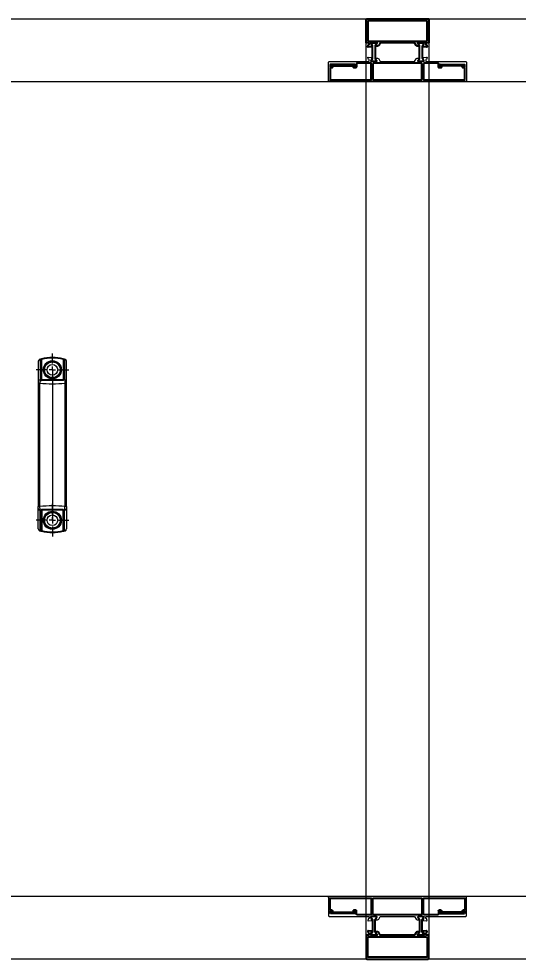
# Model space of a CAD drawing. Header units: millimetres. Extents: x 174875 to 182855, y -330615 to -324972.
# Drawn here: x 180510 to 180908, y -327203 to -326453 of the extents above; entities that cross this region are included whole.
import ezdxf

# ---------------------------------------------------------------- set-up
doc = ezdxf.new("R2010")
doc.units = ezdxf.units.MM
doc.header["$LTSCALE"] = 20
doc.linetypes.add('CENTER', pattern=[2, 1.25, -0.25, 0.25, -0.25])
doc.linetypes.add('SLD-实线', pattern=[0])
doc.layers.get('0').update_dxf_attribs({"lineweight": 15})
for name, color, linetype, lineweight in [('Dim', 4, 'Continuous', 9), ('from', 7, 'Continuous', 15), ('中心线', 1, 'CENTER', 9), ('型材专用图层', 7, 'Continuous', 15), ('粗实线', 7, 'SLD-实线', 25)]:
    doc.layers.add(name, color=color, linetype=linetype, lineweight=lineweight)
doc.styles.add('.标注TY', font='txt.shx', dxfattribs={"width": 0.7, "bigfont": 'gbcbig.shx'})
doc.dimstyles.new('.60号字体TY$0', dxfattribs={"dimtxt": 60, "dimasz": 30, "dimexe": 5, "dimexo": 0.5, "dimgap": 5, "dimtad": 1, "dimdsep": 46, "dimtxsty": '.标注TY', "dimblk": 'CLOSEDBLANK', "dimcen": 2.5, "dimclrd": 256, "dimclre": 256, "dimclrt": 256, "dimadec": 0, "dimazin": 0, "dimtfac": 1, "dimtmove": 0, "dimatfit": 3, "dimldrblk": 'CLOSEDBLANK', "dimfxl": 1, "dimlwd": -1, "dimlwe": -1, "dimarcsym": 0})

# ---------------------------------------------------------------- blocks, each defined once
blk = doc.blocks.new('新型材直通')
at = {"layer": '粗实线'}
h = blk.add_hatch(dxfattribs=at)
h.set_pattern_fill('ANSI31', color=1, scale=0.2, style=0)
h.set_pattern_definition([(45, (-36480.32044, 13770.3693), (-0.449012806, 0.449012806), [])])
h.paths.add_polyline_path([(1.6, 37.5), (1.6, 36.5), (21, 36.5), (21, 37.5)])
h.paths.add_polyline_path([(89, 37.5), (89, 36.5), (108.4, 36.5), (108.4, 37.5)])
blk.add_lwpolyline([(0, 34.8), (0, 49.2, -0.414214), (0.8, 50), (109.2, 50, -0.414214), (110, 49.2), (110, 34.8, -0.414214), (109.2, 34), (95.3, 34), (77.9, 34, 0.414214), (77.6, 33.7), (77.6, 32.7, 0.414214), (77.8, 32.5), (77.86, 32.5, -0.315299), (78.05, 32.37), (78.58, 30.9, -0.548619), (78.27, 30.5), (75.51, 30.74), (76.38, 34), (71.03, 34), (72.37, 31.8, -0.585258), (72.2, 31.5), (70.78, 31.5, -0.261625), (69.92, 31.98), (68.69, 34), (50, 34), (41.31, 34), (40.08, 31.98, -0.261625), (39.22, 31.5), (37.8, 31.5, -0.585258), (37.63, 31.8), (38.97, 34), (33.62, 34), (34.49, 30.74), (31.73, 30.5, -0.548619), (31.42, 30.9), (31.95, 32.37, -0.315299), (32.14, 32.5), (32.2, 32.5, 0.414214), (32.4, 32.7), (32.4, 33.7, 0.414214), (32.1, 34), (14.71, 34), (0.8, 34, -0.414214)], format="xyb", close=True)
at = {"layer": '型材专用图层', "color": 8, "lineweight": 5, "ltscale": 5}
for p, q in [((0.8, 50), (0, 50)), ((0, 49.2), (0, 50)), ((109.2, 50), (110, 50)), ((110, 49.2), (110, 50))]:
    blk.add_line(p, q, dxfattribs=at)
for points in [[(30, 18.8), (30, 19.2), (30.4, 19.2)], [(80, 18.8), (80, 19.2), (79.6, 19.2)], [(30, 0.8), (30, 0), (30.8, 0)], [(80, 0.8), (80, 0), (79.2, 0)]]:
    blk.add_lwpolyline(points, dxfattribs=at)
at = {"layer": '粗实线'}
for p, q in [((1.3, 48.2), (1.3, 39.3)), ((33.64, 48.7), (1.8, 48.7)), ((34.14, 36), (34.14, 48.2)), ((75.86, 48.2), (75.86, 36)), ((108.2, 48.7), (76.36, 48.7)), ((108.7, 39.3), (108.7, 48.2)), ((1.3, 37.7), (1.3, 36.8)), ((1.6, 39), (3, 39)), ((3, 38), (1.6, 38)), ((3.3, 38.7), (3.3, 38.3)), ((19.8, 38.3), (19.8, 38.7)), ((20.1, 39), (22, 39)), ((21, 38), (20.1, 38)), ((21.3, 36.8), (21.3, 37.7)), ((22.3, 38.7), (22.3, 35.8)), ((87.7, 35.8), (87.7, 38.7)), ((88, 39), (89.9, 39)), ((88.7, 37.7), (88.7, 36.8)), ((89.9, 38), (89, 38)), ((90.2, 38.7), (90.2, 38.3)), ((106.7, 38.3), (106.7, 38.7)), ((107, 39), (108.4, 39)), ((108.4, 38), (107, 38)), ((108.7, 36.8), (108.7, 37.7)), ((22.6, 35.5), (33.64, 35.5)), ((76.36, 35.5), (87.4, 35.5)), ((89, 36.5), (108.4, 36.5))]:
    blk.add_line(p, q, dxfattribs=at)
for points in [[(50, 48.7), (35.94, 48.7, 0.414214), (35.44, 48.2), (35.44, 36, 0.414214), (35.94, 35.5), (50, 35.5), (74.06, 35.5, 0.414214), (74.56, 36), (74.56, 48.2, 0.414214), (74.06, 48.7)], [(32.4, 19.5), (32.4, 20.5, 0.414214), (32.2, 20.7), (32.14, 20.7, -0.315299), (31.95, 20.83), (31.42, 22.3, -0.548619), (31.73, 22.7), (34.49, 22.46), (33.62, 19.2), (38.97, 19.2), (37.63, 21.4, -0.585258), (37.8, 21.7), (39.22, 21.7, -0.261625), (40.08, 21.22), (41.31, 19.2), (50, 19.2), (68.69, 19.2), (69.92, 21.22, -0.261625), (70.78, 21.7), (72.2, 21.7, -0.585258), (72.37, 21.4), (71.03, 19.2), (76.3, 19.2), (76.3, 19.5), (75.51, 22.46), (78.27, 22.7, -0.548619), (78.58, 22.3), (78.05, 20.83, -0.315299), (77.86, 20.7), (77.8, 20.7, 0.414214), (77.6, 20.5), (77.6, 19.5, 0.414214), (77.9, 19.2), (79.7, 19.2, -0.414214), (80, 18.9), (80, 0.8, -0.414214), (79.2, 0), (50, 0), (30.8, 0, -0.414214), (30, 0.8), (30, 18.9, -0.414214), (30.3, 19.2), (32.1, 19.2, 0.414214)], [(50, 17.7), (31.8, 17.7, 0.414214), (31.3, 17.2), (31.3, 2, 0.414214), (31.8, 1.5), (50, 1.5), (78.2, 1.5, 0.414214), (78.7, 2), (78.7, 17.2, 0.414214), (78.2, 17.7)]]:
    blk.add_lwpolyline(points, format="xyb", close=True, dxfattribs=at)
for points in [[(1.6, 36.5), (1.6, 37.5), (21, 37.5), (21, 36.5)], [(108.4, 36.5), (108.4, 37.5), (89, 37.5), (89, 36.5)]]:
    blk.add_lwpolyline(points, close=True, dxfattribs=at)
at = {"layer": '粗实线', "color": 1}
for points in [[(35.19, 21.67), (35.19, 31.53, 0.131829), (35.15, 31.68), (34.22, 33.3, -0.125779), (34.19, 33.39), (34.19, 33.6, -0.414214), (34.59, 34), (37.99, 34, -0.414214), (38.39, 33.6), (38.39, 33.39, -0.125778), (38.37, 33.3), (37.43, 31.68, 0.131829), (37.39, 31.53), (37.39, 21.67, 0.131829), (37.43, 21.52), (38.37, 19.9, -0.125778), (38.39, 19.81), (38.39, 19.6, -0.414214), (37.99, 19.2), (34.59, 19.2, -0.414214), (34.19, 19.6), (34.19, 19.81, -0.125779), (34.22, 19.9), (35.15, 21.52, 0.131829)], [(72.7, 21.67), (72.7, 31.53, 0.131829), (72.66, 31.68), (71.72, 33.3, -0.125779), (71.7, 33.39), (71.7, 33.6, -0.414214), (72.1, 34), (75.5, 34, -0.414214), (75.9, 33.6), (75.9, 33.39, -0.125778), (75.88, 33.3), (74.94, 31.68, 0.131829), (74.9, 31.53), (74.9, 21.67, 0.131829), (74.94, 21.52), (75.88, 19.9, -0.125778), (75.9, 19.81), (75.9, 19.6, -0.414214), (75.5, 19.2), (72.1, 19.2, -0.414214), (71.7, 19.6), (71.7, 19.81, -0.125779), (71.72, 19.9), (72.66, 21.52, 0.131829)]]:
    blk.add_lwpolyline(points, format="xyb", close=True, dxfattribs=at)
at = {"layer": '粗实线'}
for centre, radius, start, end in [((1.8, 48.2), 0.5, 90, 180), ((33.64, 48.2), 0.5, 0, 90), ((76.36, 48.2), 0.5, 90, 180), ((108.2, 48.2), 0.5, 0, 90), ((1.6, 39.3), 0.3, 180, 270), ((1.6, 37.7), 0.3, 90, 180), ((3, 38.7), 0.3, 0, 90), ((3, 38.3), 0.3, 270, 0), ((20.1, 38.7), 0.3, 90, 180), ((20.1, 38.3), 0.3, 180, 270), ((21, 37.7), 0.3, 0, 90), ((22, 38.7), 0.3, 0, 90), ((88, 38.7), 0.3, 90, 180), ((89, 37.7), 0.3, 90, 180), ((89.9, 38.7), 0.3, 0, 90), ((89.9, 38.3), 0.3, 270, 0), ((107, 38.7), 0.3, 90, 180), ((107, 38.3), 0.3, 180, 270), ((108.4, 39.3), 0.3, 270, 0), ((108.4, 37.7), 0.3, 0, 90), ((1.6, 36.8), 0.3, 180, 270), ((21, 36.8), 0.3, 270, 0), ((22.6, 35.8), 0.3, 180, 270), ((33.64, 36), 0.5, 270, 0), ((76.36, 36), 0.5, 180, 270), ((87.4, 35.8), 0.3, 270, 0), ((89, 36.8), 0.3, 180, 270), ((108.4, 36.8), 0.3, 270, 0)]:
    blk.add_arc(centre, radius, start, end, dxfattribs=at)
blk = doc.blocks.new('SW_CENTERMARKSYMBOL_0')
at = {"color": 0, "linetype": 'SLD-实线', "lineweight": 0}
for p, q in [((0, 5), (0, 13)), ((-5, 0), (-13, 0)), ((0, 0), (-2.5, 0)), ((0, 0), (0, 2.5)), ((0, 0), (0, -2.5)), ((0, 0), (2.5, 0)), ((5, 0), (13, 0)), ((0, -5), (0, -13))]:
    blk.add_line(p, q, dxfattribs=at)
blk = doc.blocks.new('门把手')
at = {"color": 7, "linetype": 'Continuous', "lineweight": 5}
for p, q in [((1.75, 139.33), (1.75, 123.73)), ((3.25, 140.47), (3.25, 124.87)), ((4, 125), (4, 140.99)), ((4.5, 125), (4.5, 141.25)), ((21.5, 141.25), (21.5, 125)), ((22, 140.16), (22, 125)), ((22.75, 140.47), (22.75, 124.87)), ((24.25, 123.73), (24.25, 139.33)), ((3.02, 122.16), (1.75, 122.16)), ((1.75, 122.16), (1.75, 23.84)), ((3.02, 23.84), (3.02, 122.16)), ((21.5, 125), (4.5, 125)), ((22.98, 122.16), (22.98, 23.84)), ((24.25, 122.16), (22.98, 122.16)), ((24.25, 23.84), (24.25, 122.16)), ((3.02, 23.84), (1.75, 23.84)), ((24.25, 23.84), (22.98, 23.84)), ((1.75, 6.67), (1.75, 22.27)), ((3.25, 5.53), (3.25, 21.13)), ((4, 21), (4, 5.01)), ((4.5, 21), (4.5, 4.75)), ((21.5, 21), (4.5, 21)), ((21.5, 4.75), (21.5, 21)), ((22, 5.84), (22, 21)), ((22.75, 5.53), (22.75, 21.13)), ((24.25, 22.27), (24.25, 6.67))]:
    blk.add_line(p, q, dxfattribs=at)
for centre, radius in [((13, 133), 7.25), ((13, 133), 6.75), ((13, 133), 6.25), ((13, 133), 4.25), ((13, 13), 7.25), ((13, 13), 6.75), ((13, 13), 6.25), ((13, 13), 4.25)]:
    blk.add_circle(centre, radius, dxfattribs=at)
for centre, radius, start, end in [((13, 105.71), 37.04, 76.54692, 103.45308), ((3.25, 139.89), 1.5, 105.92458, 180), ((13, 105.71), 37.04, 105.07122, 105.92458), ((13, 105.71), 36.54, 76.54692, 103.45308), ((13, 105.71), 37.04, 74.07542, 74.92878), ((22.75, 139.89), 1.5, 0, 74.07542), ((3.09, 123.52), 1.36, 83.35105, 171.25935), ((22.91, 123.52), 1.36, 8.74065, 96.64895), ((3.09, 22.48), 1.36, 188.74065, 276.64895), ((22.91, 22.48), 1.36, 263.35105, 351.25935), ((3.25, 6.11), 1.5, 180, 254.07542), ((13, 40.29), 37.04, 254.07542, 254.92878), ((13, 40.29), 37.04, 256.54692, 283.45308), ((13, 40.29), 36.54, 256.54692, 283.45308), ((13, 40.29), 37.04, 285.07122, 285.92458), ((22.75, 6.11), 1.5, 285.92458, 0)]:
    blk.add_arc(centre, radius, start, end, dxfattribs=at)
at = {"lineweight": 5}
for centre, start, end in [((4.5, 125), 180, 270.00069), ((21.5, 125), 269.99931, 0), ((4.5, 21), 89.99931, 180), ((21.5, 21), 0, 90.00069)]:
    blk.add_arc(centre, 0.5, start, end, dxfattribs=at)
at = {"color": 7, "linetype": 'Continuous', "lineweight": 5, "extrusion": (0, 0, -1)}
blk.add_ellipse((13, 172.77), major_axis=(-63.78, 0), ratio=0.803356, start_param=4.555194, end_param=4.869583, dxfattribs=at)
at = {"color": 7, "linetype": 'Continuous', "lineweight": 5}
blk.add_ellipse((13, -26.77), major_axis=(-63.78, 0), ratio=0.803356, start_param=4.555194, end_param=4.869583, dxfattribs=at)
for points, knots in [([(1.75, 139.89), (1.75, 139.89), (1.75, 139.83), (1.75, 139.64), (1.75, 139.5), (1.75, 139.33)], [0, 0, 0, 0, 0.5, 0.5, 1, 1, 1, 1]), ([(2.84, 141.33), (2.87, 141.34), (2.89, 141.32), (2.96, 141.26), (2.99, 141.2), (3.06, 141.05), (3.1, 140.96), (3.17, 140.74), (3.21, 140.61), (3.25, 140.47)], [0, 0, 0, 0, 0.25, 0.25, 0.5, 0.5, 0.75, 0.75, 1, 1, 1, 1]), ([(3.37, 141.48), (3.37, 141.48), (3.4, 141.48), (3.5, 141.51), (3.58, 141.53), (3.77, 141.58), (3.88, 141.61), (4.12, 141.67), (4.25, 141.7), (4.38, 141.73)], [0, 0, 0, 0, 0.25, 0.25, 0.5, 0.5, 0.75, 0.75, 1, 1, 1, 1]), ([(4.5, 141.25), (4.37, 141.19), (4.25, 141.12), (4.06, 141.03), (4, 140.99), (4, 140.99)], [0, 0, 0, 0, 0.5, 0.5, 1, 1, 1, 1]), ([(22, 140.99), (22, 140.99), (21.94, 141.03), (21.75, 141.12), (21.63, 141.19), (21.5, 141.25)], [0, 0, 0, 0, 0.5, 0.5, 1, 1, 1, 1]), ([(21.62, 141.73), (21.75, 141.7), (21.88, 141.67), (22.12, 141.61), (22.23, 141.58), (22.42, 141.53), (22.5, 141.51), (22.6, 141.48), (22.63, 141.48), (22.63, 141.48)], [0, 0, 0, 0, 0.25, 0.25, 0.5, 0.5, 0.75, 0.75, 1, 1, 1, 1]), ([(22, 140.99), (22, 140.99), (22, 140.97), (22, 140.9), (22, 140.85), (22, 140.7), (22, 140.61), (22, 140.41), (22, 140.29), (22, 140.16)], [0, 0, 0, 0, 0.25, 0.25, 0.5, 0.5, 0.75, 0.75, 1, 1, 1, 1]), ([(23.16, 141.33), (23.13, 141.34), (23.11, 141.32), (23.04, 141.26), (23.01, 141.2), (22.94, 141.05), (22.9, 140.96), (22.83, 140.74), (22.79, 140.61), (22.75, 140.47)], [0, 0, 0, 0, 0.25, 0.25, 0.5, 0.5, 0.75, 0.75, 1, 1, 1, 1]), ([(24.25, 139.33), (24.25, 139.5), (24.25, 139.64), (24.25, 139.83), (24.25, 139.89), (24.25, 139.89)], [0, 0, 0, 0, 0.5, 0.5, 1, 1, 1, 1]), ([(1.75, 123.73), (1.75, 123.63), (1.75, 123.53), (1.75, 123.29), (1.75, 123.16), (1.75, 122.76), (1.75, 122.46), (1.75, 122.16)], [0, 0, 0, 0, 0.25, 0.25, 0.5, 0.5, 1, 1, 1, 1]), ([(3.25, 124.87), (3.23, 124.71), (3.2, 124.52), (3.16, 124.11), (3.14, 123.89), (3.1, 123.43), (3.08, 123.18), (3.05, 122.68), (3.03, 122.42), (3.02, 122.16)], [0, 0, 0, 0, 0.25, 0.25, 0.5, 0.5, 0.75, 0.75, 1, 1, 1, 1]), ([(19.53, 124.5), (18.44, 124.5), (17.36, 124.5), (15.18, 124.5), (14.09, 124.5), (11.91, 124.5), (10.82, 124.5), (8.64, 124.5), (7.56, 124.5), (6.47, 124.5)], [0, 0, 0, 0, 0.25, 0.25, 0.5, 0.5, 0.75, 0.75, 1, 1, 1, 1]), ([(22.75, 124.87), (22.77, 124.71), (22.8, 124.52), (22.84, 124.11), (22.86, 123.89), (22.9, 123.43), (22.92, 123.18), (22.95, 122.68), (22.97, 122.42), (22.98, 122.16)], [0, 0, 0, 0, 0.25, 0.25, 0.5, 0.5, 0.75, 0.75, 1, 1, 1, 1]), ([(24.25, 122.16), (24.25, 122.46), (24.25, 122.76), (24.25, 123.16), (24.25, 123.29), (24.25, 123.53), (24.25, 123.63), (24.25, 123.73)], [0, 0, 0, 0, 0.5, 0.5, 0.75, 0.75, 1, 1, 1, 1]), ([(1.75, 22.27), (1.75, 22.37), (1.75, 22.47), (1.75, 22.71), (1.75, 22.84), (1.75, 23.24), (1.75, 23.54), (1.75, 23.84)], [0, 0, 0, 0, 0.25, 0.25, 0.5, 0.5, 1, 1, 1, 1]), ([(3.25, 21.13), (3.23, 21.29), (3.2, 21.48), (3.16, 21.89), (3.14, 22.11), (3.1, 22.57), (3.08, 22.82), (3.05, 23.32), (3.03, 23.58), (3.02, 23.84)], [0, 0, 0, 0, 0.25, 0.25, 0.5, 0.5, 0.75, 0.75, 1, 1, 1, 1]), ([(22.75, 21.13), (22.77, 21.29), (22.8, 21.48), (22.84, 21.89), (22.86, 22.11), (22.9, 22.57), (22.92, 22.82), (22.95, 23.32), (22.97, 23.58), (22.98, 23.84)], [0, 0, 0, 0, 0.25, 0.25, 0.5, 0.5, 0.75, 0.75, 1, 1, 1, 1]), ([(24.25, 23.84), (24.25, 23.54), (24.25, 23.24), (24.25, 22.84), (24.25, 22.71), (24.25, 22.47), (24.25, 22.37), (24.25, 22.27)], [0, 0, 0, 0, 0.5, 0.5, 0.75, 0.75, 1, 1, 1, 1]), ([(19.53, 21.5), (18.44, 21.5), (17.36, 21.5), (15.18, 21.5), (14.09, 21.5), (11.91, 21.5), (10.82, 21.5), (8.64, 21.5), (7.56, 21.5), (6.47, 21.5)], [0, 0, 0, 0, 0.25, 0.25, 0.5, 0.5, 0.75, 0.75, 1, 1, 1, 1]), ([(1.75, 6.11), (1.75, 6.11), (1.75, 6.17), (1.75, 6.36), (1.75, 6.5), (1.75, 6.67)], [0, 0, 0, 0, 0.5, 0.5, 1, 1, 1, 1]), ([(2.84, 4.67), (2.87, 4.66), (2.89, 4.68), (2.96, 4.74), (2.99, 4.8), (3.06, 4.95), (3.1, 5.04), (3.17, 5.26), (3.21, 5.39), (3.25, 5.53)], [0, 0, 0, 0, 0.25, 0.25, 0.5, 0.5, 0.75, 0.75, 1, 1, 1, 1]), ([(3.37, 4.52), (3.37, 4.52), (3.4, 4.52), (3.5, 4.49), (3.58, 4.47), (3.77, 4.42), (3.88, 4.39), (4.12, 4.33), (4.25, 4.3), (4.38, 4.27)], [0, 0, 0, 0, 0.25, 0.25, 0.5, 0.5, 0.75, 0.75, 1, 1, 1, 1]), ([(4.5, 4.75), (4.37, 4.81), (4.25, 4.88), (4.06, 4.97), (4, 5.01), (4, 5.01)], [0, 0, 0, 0, 0.5, 0.5, 1, 1, 1, 1]), ([(22, 5.01), (22, 5.01), (21.94, 4.97), (21.75, 4.88), (21.63, 4.81), (21.5, 4.75)], [0, 0, 0, 0, 0.5, 0.5, 1, 1, 1, 1]), ([(21.62, 4.27), (21.75, 4.3), (21.88, 4.33), (22.12, 4.39), (22.23, 4.42), (22.42, 4.47), (22.5, 4.49), (22.6, 4.52), (22.63, 4.52), (22.63, 4.52)], [0, 0, 0, 0, 0.25, 0.25, 0.5, 0.5, 0.75, 0.75, 1, 1, 1, 1]), ([(22, 5.01), (22, 5.01), (22, 5.03), (22, 5.1), (22, 5.15), (22, 5.3), (22, 5.39), (22, 5.59), (22, 5.71), (22, 5.84)], [0, 0, 0, 0, 0.25, 0.25, 0.5, 0.5, 0.75, 0.75, 1, 1, 1, 1]), ([(23.16, 4.67), (23.13, 4.66), (23.11, 4.68), (23.04, 4.74), (23.01, 4.8), (22.94, 4.95), (22.9, 5.04), (22.83, 5.26), (22.79, 5.39), (22.75, 5.53)], [0, 0, 0, 0, 0.25, 0.25, 0.5, 0.5, 0.75, 0.75, 1, 1, 1, 1]), ([(24.25, 6.67), (24.25, 6.5), (24.25, 6.36), (24.25, 6.17), (24.25, 6.11), (24.25, 6.11)], [0, 0, 0, 0, 0.5, 0.5, 1, 1, 1, 1])]:
    blk.add_open_spline(points, degree=3, knots=knots, dxfattribs=at)
for points in [[(6.47, 124.5), (5.81, 124.5), (5.16, 124.5), (4.5, 124.5)], [(21.5, 124.5), (20.84, 124.5), (20.19, 124.5), (19.53, 124.5)], [(6.47, 21.5), (5.81, 21.5), (5.16, 21.5), (4.5, 21.5)], [(21.5, 21.5), (20.84, 21.5), (20.19, 21.5), (19.53, 21.5)]]:
    blk.add_open_spline(points, degree=3, dxfattribs=at)
at = {"layer": '中心线', "lineweight": 5, "ltscale": 71}
blk.add_line((13, 133), (13, 13), dxfattribs=at)
at = {"layer": '中心线', "lineweight": 5, "ltscale": 71, "xscale": -1, "rotation": 90}
blk.add_blockref('SW_CENTERMARKSYMBOL_0', (13, 133), dxfattribs=at)
at = {"layer": '中心线', "lineweight": 5, "ltscale": 71, "rotation": 90.00000000000001}
blk.add_blockref('SW_CENTERMARKSYMBOL_0', (13, 13), dxfattribs=at)
blk = doc.blocks.new('_ClosedBlank')
at = {"color": 0, "linetype": 'ByBlock', "lineweight": -2}
for p, q in [((-1, 0.167), (0, 0)), ((-1, 0.167), (-1, -0.167)), ((0, 0), (-1, -0.167))]:
    blk.add_line(p, q, dxfattribs=at)
blk = doc.blocks.new('*D71')
at = {"layer": 'Defpoints', "color": 0, "transparency": 16777216}
for p in [(178886.84, -326931.4), (181286.84, -327035.76), (178886.84, -327470.58)]:
    blk.add_point(p, dxfattribs=at)
at = {"layer": 'Dim', "transparency": 16777216}
for p, q in [((178886.84, -326931.9), (178886.84, -327475.58)), ((181286.84, -327036.26), (181286.84, -327475.58)), ((181256.84, -327470.58), (178916.84, -327470.58))]:
    blk.add_line(p, q, dxfattribs=at)
at = {"layer": 'Dim', "transparency": 16777216, "xscale": 30, "yscale": 30, "zscale": 30, "rotation": 180}
blk.add_blockref('_ClosedBlank', (178886.84, -327470.58), dxfattribs=at)
at = {"layer": 'Dim', "transparency": 16777216, "xscale": 30, "yscale": 30, "zscale": 30}
blk.add_blockref('_ClosedBlank', (181286.84, -327470.58), dxfattribs=at)
at = {"layer": 'Dim', "transparency": 16777216, "insert": (180086.84, -327435.58), "char_height": 60, "attachment_point": 5, "style": '.标注TY'}
blk.add_mtext('2400', dxfattribs=at)
blk = doc.blocks.new('*D82')
at = {"layer": 'Defpoints', "color": 0, "transparency": 16777216}
for p in [(176481.84, -326760.39), (181346.84, -326760.39), (176481.84, -327593.25)]:
    blk.add_point(p, dxfattribs=at)
at = {"layer": 'Dim', "transparency": 16777216}
for p, q in [((176481.84, -326760.89), (176481.84, -327598.25)), ((181346.84, -326760.89), (181346.84, -327598.25)), ((181316.84, -327593.25), (176511.84, -327593.25))]:
    blk.add_line(p, q, dxfattribs=at)
at = {"layer": 'Dim', "transparency": 16777216, "xscale": 30, "yscale": 30, "zscale": 30, "rotation": 180}
blk.add_blockref('_ClosedBlank', (176481.84, -327593.25), dxfattribs=at)
at = {"layer": 'Dim', "transparency": 16777216, "xscale": 30, "yscale": 30, "zscale": 30}
blk.add_blockref('_ClosedBlank', (181346.84, -327593.25), dxfattribs=at)
at = {"layer": 'Dim', "transparency": 16777216, "insert": (178914.34, -327558.25), "char_height": 60, "attachment_point": 5, "style": '.标注TY'}
blk.add_mtext('4865', dxfattribs=at)

msp = doc.modelspace()

# ---------------------------------------------------------------- linework, layer by layer
msp.add_lwpolyline([(180786.842, -326453.005), (180836.842, -326453.005), (180836.842, -327203.005), (180786.842, -327203.005)], close=True)
at = {"layer": 'from'}
for points in [[(181286.842, -327203.005), (178886.842, -327203.005), (178886.842, -326453.005), (181286.842, -326453.005)], [(181236.842, -327153.005), (178936.842, -327153.005), (178936.842, -326503.005), (181236.842, -326503.005)]]:
    msp.add_lwpolyline(points, close=True, dxfattribs=at)

# ---------------------------------------------------------------- block references
at = {"layer": 'Dim'}
msp.add_blockref('门把手', (180523.842, -326865.931), dxfattribs=at)
at = {"layer": 'from', "rotation": 180}
msp.add_blockref('新型材直通', (180866.842, -326453.005), dxfattribs=at)
at = {"layer": 'from', "xscale": -1}
msp.add_blockref('新型材直通', (180866.842, -327203.005), dxfattribs=at)

# ---------------------------------------------------------------- dimensions: what is measured, and where the dimension line sits
at = {"layer": 'Dim'}
for base, p1, p2, picture, middle in [((176481.842, -327593.247), (181346.842, -326760.394), (176481.842, -326760.394), '*D82', (178914.342, -327558.247)), ((178886.842, -327470.581), (181286.842, -327035.762), (178886.842, -326931.398), '*D71', (180086.842, -327435.581))]:
    dim = msp.add_linear_dim(base=base, p1=p1, p2=p2, dimstyle='.60号字体TY$0', override={"dimarcsym": 1}, dxfattribs=at)
    dim.commit()
    dim.dimension.update_dxf_attribs({"geometry": picture, "text_midpoint": middle})

doc.saveas('drawing.dxf')
